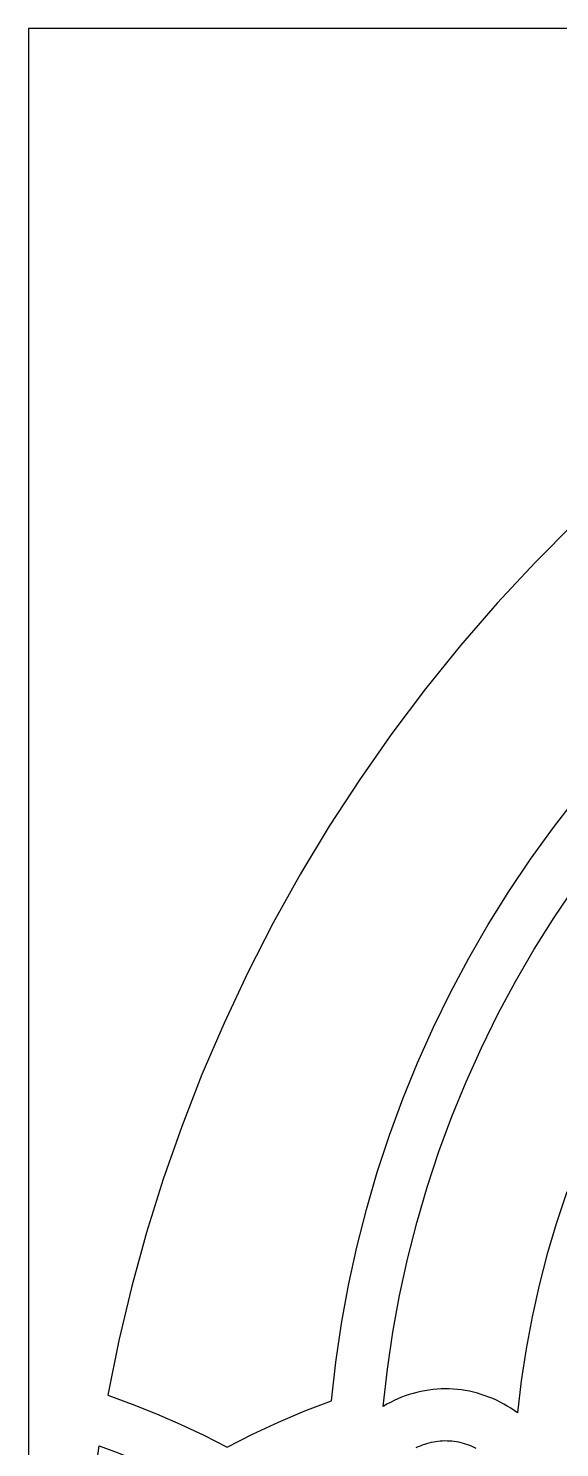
# Model space of a CAD drawing. Header units: millimetres. Extents: x 4241 to 4790, y 640 to 1600.
# Drawn here: x 4240.6 to 4342.6, y 1328 to 1600.3 of the extents above; entities that cross this region are included whole.
import ezdxf

# ---------------------------------------------------------------- set-up
doc = ezdxf.new("R2010")
doc.units = ezdxf.units.MM
doc.layers.add('Layer 05', color=12, linetype='Continuous', true_color=0xde0000)

msp = doc.modelspace()

# ---------------------------------------------------------------- linework, layer by layer
at = {"layer": 'Layer 05'}
msp.add_lwpolyline([(4240.62, 1077.15), (4789.85, 1077.15), (4789.85, 1600.32), (4240.62, 1600.32)], close=True, dxfattribs=at)
for points in [[(4345.39, 1505.45), (4337.83, 1497.85), (4330.54, 1489.99), (4323.53, 1481.89), (4316.79, 1473.55), (4310.35, 1464.99), (4304.2, 1456.21), (4298.36, 1447.23), (4292.83, 1438.05), (4287.61, 1428.69), (4282.72, 1419.15), (4278.16, 1409.45), (4273.93, 1399.6), (4270.04, 1389.62), (4266.5, 1379.5), (4263.31, 1369.27), (4260.46, 1358.94), (4257.97, 1348.52), (4255.84, 1338.01)], [(4298.78, 1336.98), (4299.61, 1344.4), (4300.7, 1351.78), (4302.04, 1359.12), (4303.63, 1366.41), (4305.47, 1373.64), (4307.56, 1380.81), (4309.9, 1387.9), (4312.47, 1394.9), (4315.29, 1401.81), (4318.34, 1408.63), (4321.62, 1415.33), (4325.13, 1421.91), (4328.86, 1428.38), (4332.81, 1434.71), (4336.98, 1440.9), (4341.36, 1446.94), (4345.94, 1452.83)], [(4308.72, 1335.88), (4309.52, 1343), (4310.56, 1350.1), (4311.85, 1357.15), (4313.38, 1364.15), (4315.15, 1371.1), (4317.16, 1377.98), (4319.4, 1384.79), (4321.88, 1391.52), (4324.6, 1398.15), (4327.54, 1404.69), (4330.7, 1411.13), (4334.08, 1417.45), (4337.69, 1423.65), (4341.5, 1429.72), (4345.52, 1435.66)], [(4343.94, 1377.03), (4341.97, 1371.13), (4340.19, 1365.16), (4338.63, 1359.14), (4337.26, 1353.07), (4336.11, 1346.96), (4335.17, 1340.81), (4334.44, 1334.63)], [(4255.84, 1338.01), (4260.54, 1336.3), (4265.18, 1334.45), (4269.76, 1332.46), (4274.29, 1330.34), (4278.75, 1328.09)], [(4334.44, 1334.63), (4333.81, 1335.09), (4333.16, 1335.53), (4332.5, 1335.94), (4331.83, 1336.34), (4331.14, 1336.71), (4330.44, 1337.05), (4329.72, 1337.37), (4329, 1337.67), (4328.27, 1337.94), (4327.53, 1338.19), (4326.78, 1338.41), (4326.02, 1338.61), (4325.26, 1338.78), (4324.49, 1338.92), (4323.72, 1339.04), (4322.94, 1339.13), (4322.16, 1339.2), (4321.38, 1339.24), (4320.6, 1339.25), (4319.82, 1339.23), (4319.04, 1339.19), (4318.26, 1339.12), (4317.48, 1339.02), (4316.71, 1338.9), (4315.94, 1338.75), (4315.18, 1338.58), (4314.43, 1338.38), (4313.68, 1338.15), (4312.94, 1337.9), (4312.21, 1337.63), (4311.49, 1337.32), (4310.78, 1337), (4310.08, 1336.65), (4309.39, 1336.28), (4308.72, 1335.88)], [(4278.75, 1328.09), (4283.65, 1330.55), (4288.62, 1332.86), (4293.67, 1335), (4298.78, 1336.98)], [(4326.57, 1327.81), (4326.17, 1328.01), (4325.76, 1328.19), (4325.35, 1328.36), (4324.93, 1328.52), (4324.51, 1328.66), (4324.08, 1328.78), (4323.65, 1328.9), (4323.21, 1328.99), (4322.77, 1329.07), (4322.33, 1329.14), (4321.89, 1329.19), (4321.44, 1329.22), (4321, 1329.24), (4320.55, 1329.25), (4320.1, 1329.23), (4319.66, 1329.21), (4319.21, 1329.16), (4318.77, 1329.11), (4318.33, 1329.03), (4317.89, 1328.94), (4317.46, 1328.84), (4317.03, 1328.72), (4316.6, 1328.59), (4316.18, 1328.44), (4315.77, 1328.28), (4315.36, 1328.1), (4314.95, 1327.91)], [(4252.87, 1318.54), (4254.21, 1328.34)], [(4254.21, 1328.34), (4257.83, 1326.98), (4261.43, 1325.53), (4265.02, 1323.99), (4268.6, 1322.35)]]:
    msp.add_lwpolyline(points, dxfattribs=at)

doc.saveas('drawing.dxf')
